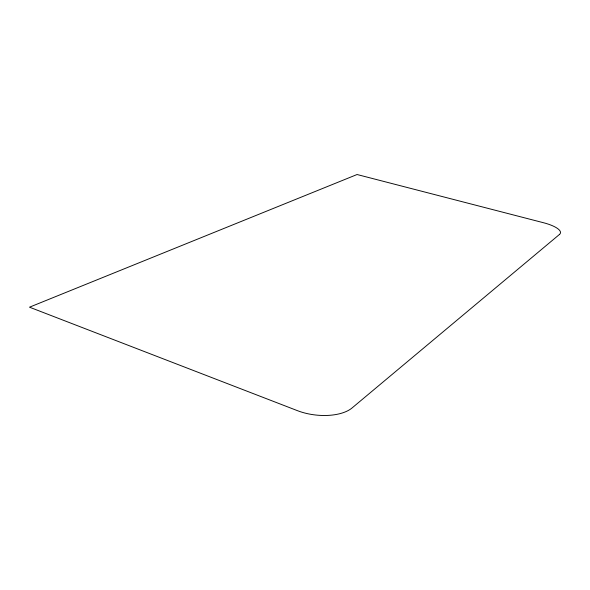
<?xml version="1.0" encoding="UTF-8"?>
<svg xmlns="http://www.w3.org/2000/svg" width="590" height="590" viewBox="0 0 590 590"><rect width="100%" height="100%" fill="white"/><g stroke="black" fill="none" stroke-linecap="round" stroke-linejoin="round"><path stroke-width="0.89" d="M559.482 234.437L352.075 407.948A39.154 19.256 6.4 0 1 297.522 410.692L29.5 307.183L357.068 174.522L543.538 222.74A24.574 7.205 10.2 0 1 559.482 234.437"/></g></svg>
